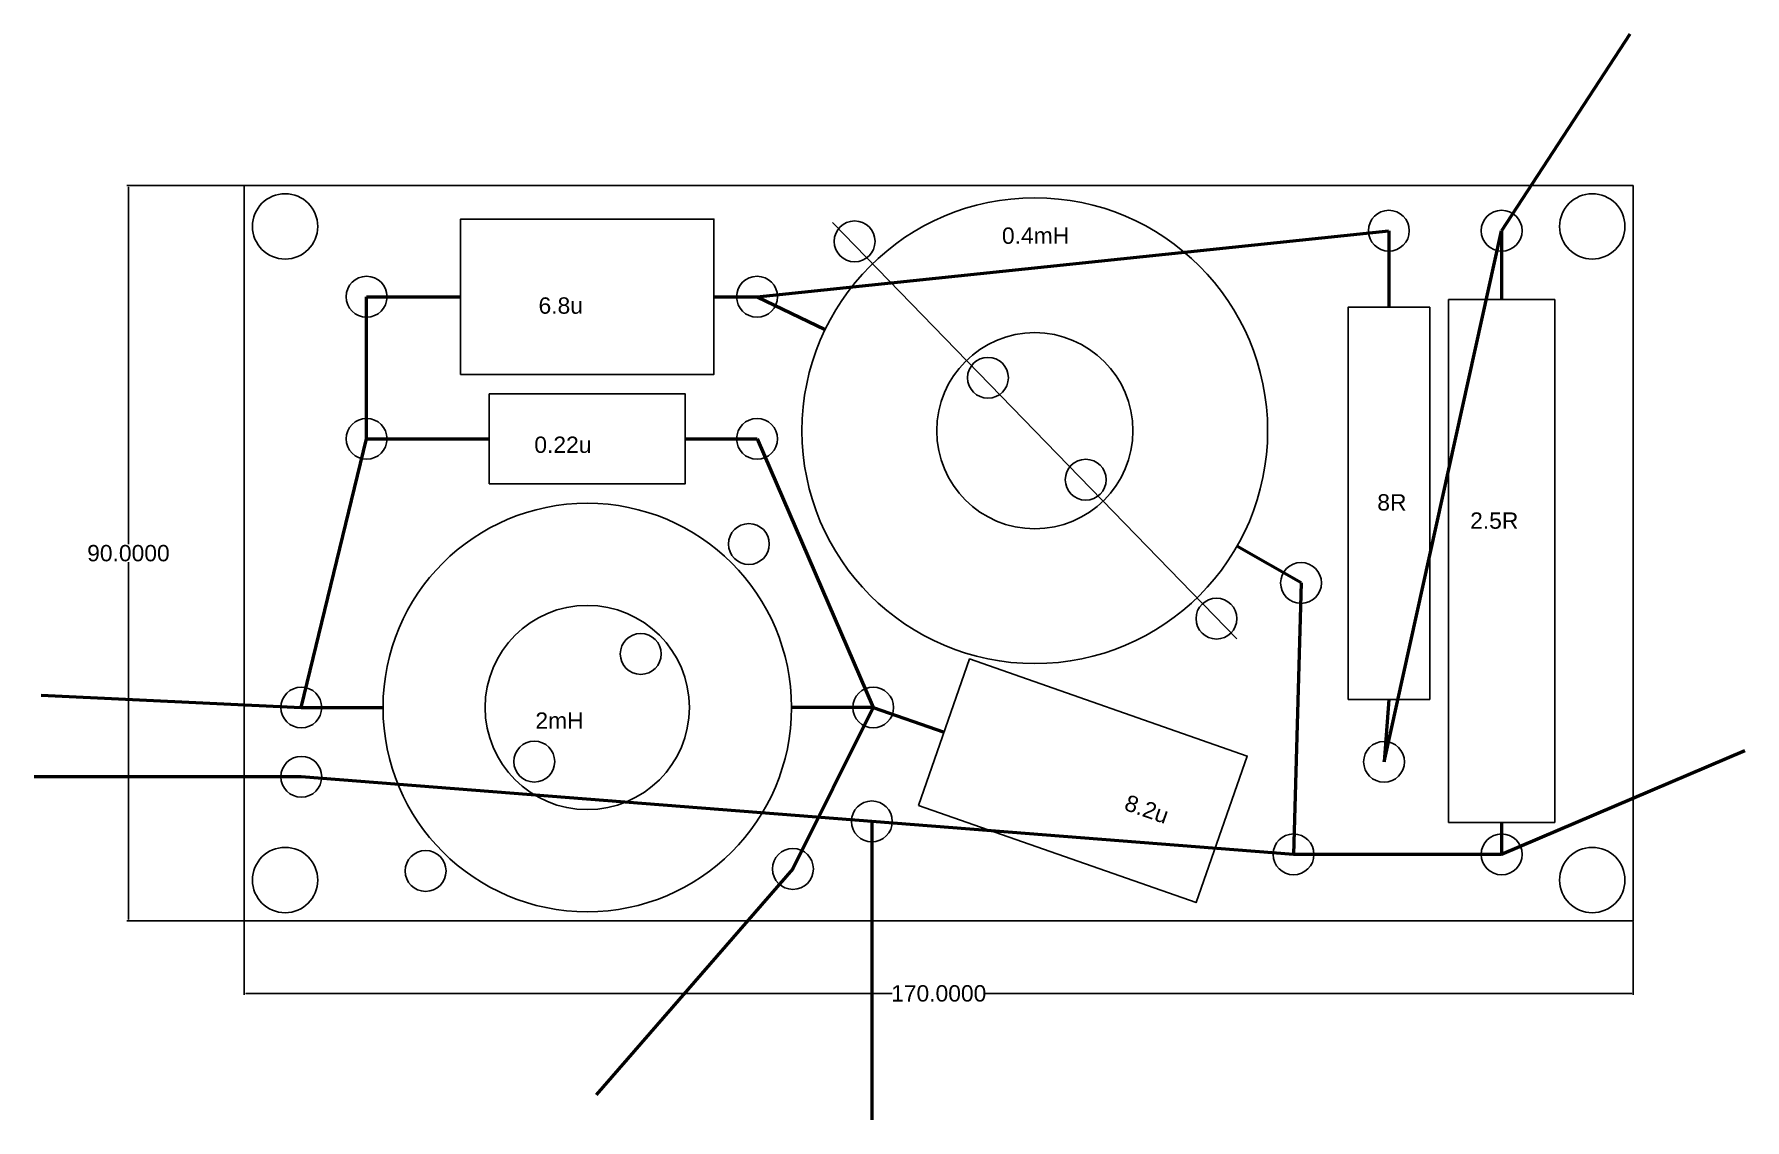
# Model space of a CAD drawing. Header units: inches. Extents: x -68 to 142, y -50 to 82.
import ezdxf

# ---------------------------------------------------------------- set-up
doc = ezdxf.new("R2010")
doc.units = ezdxf.units.IN
doc.header["$MEASUREMENT"] = 0
doc.styles.get("Standard").update_dxf_attribs({"font": 'arial.ttf'})
doc.dimstyles.get("Standard").update_dxf_attribs({"dimtxt": 0.18, "dimasz": 0.18, "dimexe": 0.18, "dimexo": 0.0625, "dimgap": 0.09, "dimtad": 0, "dimtih": 1, "dimtoh": 1, "dimdec": 4, "dimzin": 0, "dimdsep": 46, "dimtxsty": 'Standard', "dimcen": 0.09, "dimadec": 0, "dimazin": 0, "dimtfac": 1, "dimtdec": 4, "dimtofl": 0, "dimtmove": 0, "dimatfit": 3, "dimfxl": 1, "dimtolj": 1, "dimtzin": 0, "dimarcsym": 0})

# ---------------------------------------------------------------- blocks, each defined once
blk = doc.blocks.new('*D1')
at = {"color": 0, "lineweight": -2, "transparency": 16777216}
for p, q in [((-42.05, 63.88), (-56.34, 63.88)), ((-56.16, 63.7), (-56.16, 19.99)), ((-56.16, -25.94), (-56.16, 17.77)), ((-42.05, -26.12), (-56.34, -26.12))]:
    blk.add_line(p, q, dxfattribs=at)
at = {"color": 0, "transparency": 16777216}
for points in [[(-56.19, 63.7), (-56.13, 63.7), (-56.16, 63.88)], [(-56.19, -25.94), (-56.13, -25.94), (-56.16, -26.12)]]:
    blk.add_solid(points, dxfattribs=at)
at = {"layer": 'Defpoints', "color": 0, "transparency": 16777216}
for p in [(-41.98, 63.88), (-56.16, -26.12), (-41.98, -26.12)]:
    blk.add_point(p, dxfattribs=at)
at = {"color": 0, "transparency": 16777216, "insert": (-56.16, 18.88), "char_height": 2, "attachment_point": 5}
blk.add_mtext('\\A1;90.0000', dxfattribs=at)
blk = doc.blocks.new('*D2')
at = {"color": 0, "lineweight": -2, "transparency": 16777216}
for p, q in [((-41.98, -26.18), (-41.98, -35.18)), ((128.02, -26.18), (128.02, -35.18)), ((-41.8, -35), (37.32, -35)), ((127.84, -35), (48.71, -35))]:
    blk.add_line(p, q, dxfattribs=at)
at = {"color": 0, "transparency": 16777216}
for points in [[(-41.8, -34.97), (-41.8, -35.03), (-41.98, -35)], [(127.84, -34.97), (127.84, -35.03), (128.02, -35)]]:
    blk.add_solid(points, dxfattribs=at)
at = {"layer": 'Defpoints', "color": 0, "transparency": 16777216}
for p in [(-41.98, -26.12), (128.02, -26.12), (128.02, -35)]:
    blk.add_point(p, dxfattribs=at)
at = {"color": 0, "transparency": 16777216, "insert": (43.02, -35), "char_height": 2, "attachment_point": 5}
blk.add_mtext('\\A1;170.0000', dxfattribs=at)

msp = doc.modelspace()

# ---------------------------------------------------------------- linework, layer by layer
at = {"color": 244, "lineweight": 50, "true_color": 0x991b1e}
for p, q in [((127.62626, 82.4052), (111.92523, 58.35466)), ((20.78813, 50.2739), (98.12066, 58.35466)), ((97.52955, -6.64815), (111.92523, 58.35466)), ((98.12066, 58.35466), (98.12066, 48.98976)), ((111.92523, 58.35466), (111.92523, 49.93203)), ((-27.00994, 32.88335), (-12.00328, 32.88335)), ((11.99672, 32.88335), (20.78813, 32.88335)), ((20.78813, 32.88335), (35, 0)), ((-35, 0), (-25, 0)), ((35, 0), (25, 0)), ((35, 0), (25.17445, -19.75636)), ((35, 0), (43.6741, -3.03085)), ((98.12066, 0.98976), (97.52955, -6.64815)), ((25.17445, -19.75636), (1.10573, -47.42512))]:
    msp.add_line(p, q, dxfattribs=at)
for p, q in [((-41.98343, 63.8809), (128.01657, 63.8809)), ((128.01657, -26.1191), (128.01657, 63.8809)), ((79.51463, 8.40795), (30.01657, 59.3809))]:
    msp.add_line(p, q)
at = {"color": 242, "lineweight": 50, "true_color": 0xcd2027}
for p, q in [((-27.00994, 32.88335), (-27.00994, 50.2739)), ((-27.00994, 50.2739), (-15.5, 50.2739)), ((15.5, 50.2739), (20.78813, 50.2739)), ((20.78813, 50.2739), (29.11097, 46.25964)), ((87.36973, 15.24339), (79.52178, 19.73106)), ((-66.84048, 1.5273), (-35, 0))]:
    msp.add_line(p, q, dxfattribs=at)
at = {"color": 177, "lineweight": 50, "true_color": 0x293189}
for p, q in [((87.36973, 15.24339), (86.44939, -17.97715)), ((141.6841, -5.28347), (111.92523, -17.97715)), ((-35, -8.47602), (-67.69247, -8.47602)), ((86.44939, -17.97715), (-35, -8.47602)), ((34.83674, -13.93943), (34.83674, -50.45929)), ((111.92523, -14.06797), (111.92523, -17.97715)), ((111.92523, -17.97715), (86.44939, -17.97715))]:
    msp.add_line(p, q, dxfattribs=at)
for points in [[(-41.98343, -26.1191), (128.01657, -26.1191), (128.01657, 63.8809), (-41.98343, 63.8809)], [(-15.5, 40.7739), (15.5, 40.7739), (15.5, 59.7739), (-15.5, 59.7739)], [(93.12066, 0.98976), (103.12066, 0.98976), (103.12066, 48.98976), (93.12066, 48.98976)], [(105.42523, -14.06797), (118.42523, -14.06797), (118.42523, 49.93203), (105.42523, 49.93203)], [(-12.00328, 27.38335), (11.99672, 27.38335), (11.99672, 38.38335), (-12.00328, 38.38335)], [(40.54045, -11.99914), (74.52556, -23.87402), (80.79285, -5.93744), (46.80775, 5.93744)]]:
    msp.add_lwpolyline(points, close=True)
at = {"color": 242, "lineweight": 50, "true_color": 0xcd2027}
msp.add_lwpolyline([(-35, 0), (-27.00994, 32.88335)], dxfattribs=at)
for centre, radius in [((-36.98343, 58.8809), 4), ((123.01657, 58.8809), 4), ((54.78111, 33.87846), 28.5), ((98.12066, 58.35466), 2.5), ((111.92523, 58.35466), 2.5), ((32.72503, 57.04811), 2.5), ((-27.00994, 50.2739), 2.5), ((20.78813, 50.2739), 2.5), ((54.78111, 33.87846), 12), ((49.04718, 40.35717), 2.5), ((-27.00994, 32.88335), 2.5), ((20.78813, 32.88335), 2.5), ((61.01657, 27.8809), 2.5), ((0, 0), 25), ((19.78601, 20.00634), 2.5), ((87.36973, 15.24339), 2.5), ((77.01657, 10.8809), 2.5), ((0, 0), 12.5), ((6.5469, 6.55633), 2.5), ((-35, 0), 2.5), ((35, 0), 2.5), ((35, 0), 2.5), ((-6.48343, -6.6191), 2.5), ((97.52955, -6.64815), 2.5), ((-35, -8.47602), 2.5), ((34.83674, -13.93943), 2.5), ((86.44939, -17.97715), 2.5), ((111.92523, -17.97715), 2.5), ((-36.98343, -21.1191), 4), ((-19.78601, -20.00634), 2.5), ((25.17445, -19.75636), 2.5), ((123.01657, -21.1191), 4)]:
    msp.add_circle(centre, radius)

# ---------------------------------------------------------------- texts
at = {"char_height": 2, "attachment_point": 1}
for s, insert in [('0.4mH', (50.75877, 58.7498)), ('6.8u', (-5.96206, 50.19735)), ('0.22u', (-6.47872, 33.16049)), ('8R', (96.7019, 26.10947)), ('2.5R', (108.06763, 23.8786)), ('2mH', (-6.35024, -0.60371))]:
    msp.add_mtext_dynamic_manual_height_columns(s, width=21.4558411, gutter_width=1, heights=[0], dxfattribs=dict(at, insert=insert))
at = {"insert": (66.25275, -10.59543), "char_height": 2, "attachment_point": 1, "rotation": 340.7398632}
msp.add_mtext_dynamic_manual_height_columns('8.2u', width=21.4558411, gutter_width=1, heights=[0], dxfattribs=at)

# ---------------------------------------------------------------- dimensions: what is measured, and where the dimension line sits
dim = msp.add_linear_dim(base=(-56.1595, -26.1191), p1=(-41.98343, 63.8809), p2=(-41.98343, -26.1191), angle=90, dimstyle='Standard', override={"dimtxt": 2})
dim.commit()
dim.dimension.update_dxf_attribs({"geometry": '*D1', "text_midpoint": (-56.1595, 18.8809)})
dim = msp.add_linear_dim(base=(128.01657, -34.99888), p1=(-41.98343, -26.1191), p2=(128.01657, -26.1191), dimstyle='Standard', override={"dimtxt": 2})
dim.commit()
dim.dimension.update_dxf_attribs({"geometry": '*D2', "text_midpoint": (43.01657, -34.99888)})

doc.saveas('drawing.dxf')
